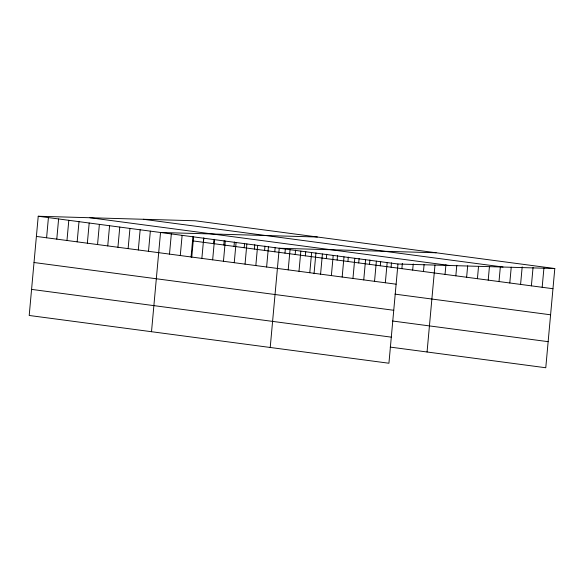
<?xml version="1.0" encoding="UTF-8"?>
<svg xmlns="http://www.w3.org/2000/svg" width="584" height="584" viewBox="0 0 584 584"><rect width="100%" height="100%" fill="white"/><g stroke="black" fill="none" stroke-linecap="round" stroke-linejoin="round"><path stroke-width="0.88" d="M554.8 268.531L195.071 220.767L38.23 216.248L29.2 315.469L388.929 363.233L397.959 264.012L554.8 268.531L545.77 367.752L390.185 347.093M46.589 237.79L48.421 217.598M56.779 239.141L58.612 218.956M66.97 240.491L68.81 220.307M77.161 241.849L79.001 221.664M87.352 243.199L89.191 223.015M97.55 244.55L99.382 224.365M107.741 245.908L109.573 225.723M117.931 247.258L119.771 227.074M128.122 248.609L129.962 228.424M138.313 249.967L140.153 229.782M148.511 251.317L150.343 231.133M151.504 331.712L160.534 232.49L317.382 237.009M169.491 254.106L171.331 233.921M180.281 255.536L182.12 235.352M191.077 256.967L192.91 236.783M191.734 257.471L193.632 236.564M201.867 258.405L203.707 238.221M203.429 242.309L203.823 237.914M213.62 243.659L214.021 239.272M212.656 259.836L214.496 239.652M223.811 245.01L224.212 240.623M223.453 261.267L225.285 241.082M234.001 246.368L234.403 241.98M234.242 262.705L236.082 242.521M244.2 247.718L244.594 243.331M245.039 264.136L246.871 243.951M254.39 249.069L254.785 244.681M255.828 265.567L257.661 245.382M264.581 250.427L264.983 246.039M266.618 266.998L268.457 246.813M274.772 251.777L275.173 247.39M270.217 347.473L279.247 248.251L436.087 252.77M284.963 253.135L285.364 248.74M288.204 269.866L290.036 249.682M295.161 254.485L295.555 250.098M298.993 271.297L300.833 251.113M305.352 255.836L305.746 251.448M309.79 272.728L311.622 252.543M314.039 273.714L315.944 252.806M320.579 274.166L322.412 253.982M326.332 258.624L326.733 254.237M331.369 275.597L333.208 255.412M337.129 260.055L337.523 255.668M342.166 277.028L343.998 256.843M347.918 261.486L348.319 257.099M352.955 278.466L354.795 258.281M358.707 262.924L359.109 258.537M363.744 279.897L365.584 259.712M369.504 264.355L369.898 259.968M374.541 281.327L376.373 261.143M380.294 265.786L380.695 261.398M385.331 282.758L387.17 262.574M391.083 267.224L391.484 262.829M401.88 268.655L402.354 263.391M412.669 270.085L413.231 263.946M423.458 271.516L424.101 264.501M427.057 351.991L434.971 265.056M445.044 274.385L445.921 264.734M455.834 275.816L456.798 265.289M466.631 277.247L467.667 265.844M477.42 278.685L478.537 266.399M488.209 280.116L489.407 266.954M499.006 281.546L500.364 266.632M509.796 282.984L511.234 267.187M520.585 284.415L522.184 266.859M531.382 285.846L533.053 267.421M542.171 287.277L543.93 267.976M143.314 219.277L503.043 267.034M89.987 217.737L449.716 265.501M38.23 216.248L397.959 264.012M193.238 240.951L552.96 288.715M36.391 236.432L396.12 284.196M395.01 294.139L550.588 314.798M34.018 262.515L393.747 310.279M392.565 321.01L548.142 341.669M31.572 289.387L391.302 337.151"/></g></svg>
